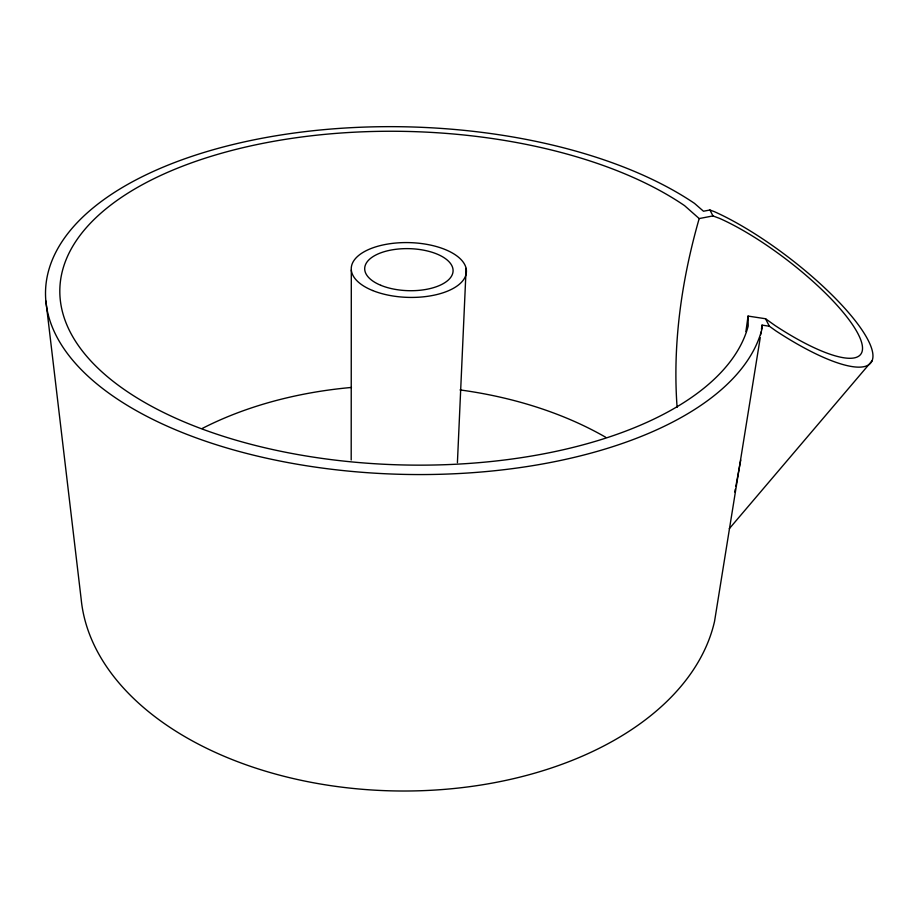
<?xml version="1.0" encoding="UTF-8"?>
<svg xmlns="http://www.w3.org/2000/svg" width="918" height="918" viewBox="0 0 918 918"><rect width="100%" height="100%" fill="white"/><g stroke="black" fill="none" stroke-linecap="round" stroke-linejoin="round"><path stroke-width="1.38" d="M351.192 459.975L351.307 270.007M457.416 462.638L466.126 268.377M745.909 331.559L748.067 316.079L765.532 318.741L775.148 325.592A116.15 30.225 37.4 0 0 858.089 333.923A116.15 30.225 37.4 0 0 719.689 218.427L712.953 215.925L699.183 218.564L684.587 205.655A345.604 166.778 1.5 0 0 134.338 189.234A345.604 166.778 1.5 0 0 271.82 449.35A345.604 166.778 1.5 0 0 748.193 326.016L748.067 316.079M760.253 337.629L714.56 621.291A318.615 201.157 0.9 0 1 386.386 790.708A318.615 201.157 0.9 0 1 81.174 599.179L45.9 301.012M760.655 334.852L761.056 332.064M761.447 329.287L762.043 325.121L769.364 326.234L775.882 330.882A129.243 33.656 37.4 0 0 868.095 340.142A129.243 33.656 37.4 0 0 714.445 211.691L709.924 210.004L703.475 211.232L694.49 203.371A359.638 173.777 1.5 0 0 121.715 187.88A359.638 173.777 1.5 0 0 268.24 458.575A359.638 173.777 1.5 0 0 762.135 328.357L762.043 325.121M740.746 460.033L735.8 486.551M734.733 492.014L735.261 489.283M699.183 218.564C681.695 279.669 672.412 343.802 677.105 407.351M729.294 528.688L872.1 360.774M709.924 210.004L712.953 215.925M765.532 318.741L769.364 326.234M202.189 428.488A307.53 192.493 0.9 0 1 351.456 387.453M460.021 389.921A307.53 192.493 0.9 0 1 605.639 437.232M380.809 285.303A44.213 21.022 1.6 0 0 452.494 274.034A44.213 21.022 1.6 0 0 393.352 249.65A44.213 21.022 1.6 0 0 380.809 285.303M372.57 290.501A57.605 27.391 1.6 0 0 465.724 275.503A57.605 27.391 1.6 0 0 388.245 243.97A57.605 27.391 1.6 0 0 372.57 290.501"/></g></svg>
